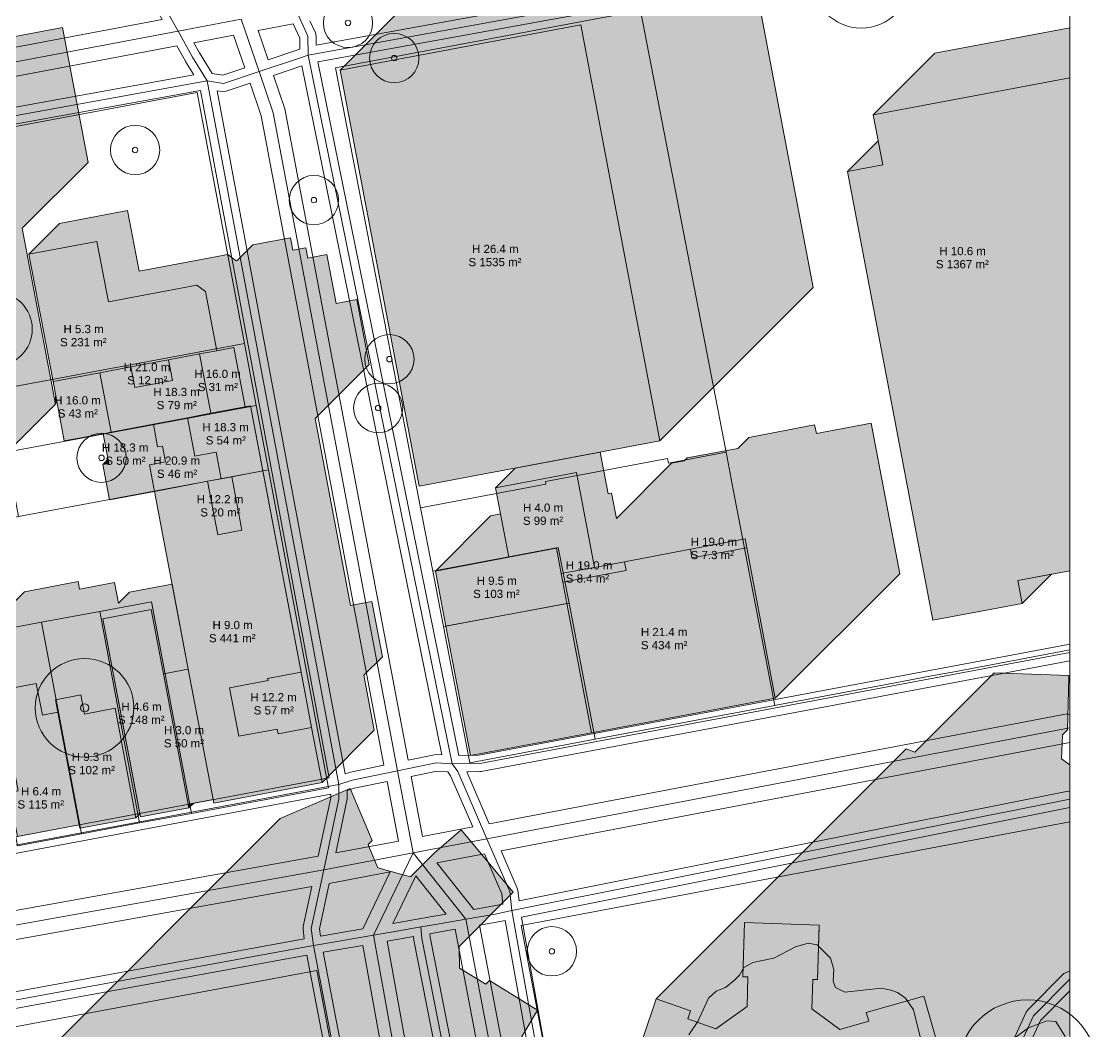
# Model space of a CAD drawing. Header units: metres. Extents: x -8 to 1190, y -11 to 1223.
# Drawn here: x 1057 to 1187.9, y 972.3 to 1095.2 of the extents above; entities that cross this region are included whole.
import ezdxf

# ---------------------------------------------------------------- set-up
doc = ezdxf.new("R2010")
doc.units = ezdxf.units.M
doc.header["$MEASUREMENT"] = 0
for name, color, linetype, lineweight, true_color in [('TPX_BUILDING_AREAS_TEXT', 7, 'CONTINUOUS', 0, 0x000000), ('TPX_BUILDING_HEIGHTS_TEXT', 7, 'CONTINUOUS', 0, 0x000000), ('TPX_BUILDINGS', 7, 'CONTINUOUS', 0, 0x000000), ('TPX_BUILDINGS_HATCH', 7, 'CONTINUOUS', 0, 0xf0f0f0), ('TPX_BUILDINGS_SHADOWS_HATCH', 7, 'CONTINUOUS', 0, 0x000000), ('TPX_BUILDINGS_SHADOWS_OUTLINES', 7, 'CONTINUOUS', 0, 0x000000), ('TPX_CADASTRES', 7, 'CONTINUOUS', 0, 0x646464), ('TPX_CONTOUR_LINES_5M', 7, 'CONTINUOUS', 0, 0x969696), ('TPX_FRAME_PROJECT', 7, 'CONTINUOUS', 0, 0x000000), ('TPX_ROADS_AXES', 7, 'CONTINUOUS', 0, 0x323232), ('TPX_ROADS_CONTOURS', 7, 'CONTINUOUS', 0, 0x646464), ('TPX_VEGETATION_GREEN_SPACES', 7, 'CONTINUOUS', 0, 0x58ba48), ('TPX_VEGETATION_GREEN_SPACES_HATCH', 7, 'CONTINUOUS', 0, 0x58ba48), ('TPX_VEGETATION_TREES_INDIVIDUAL', 7, 'CONTINUOUS', 0, 0x136734)]:
    doc.layers.add(name, color=color, linetype=linetype, lineweight=lineweight, true_color=true_color)
doc.styles.add('TPX_TEXTE', font='arial.ttf')

# ---------------------------------------------------------------- blocks, each defined once
blk = doc.blocks.new('TREETR003_CR030')
at = {"layer": 'TPX_VEGETATION_TREES_INDIVIDUAL'}
for radius in [3, 0.333]:
    blk.add_circle((0, 0, 0.04), radius, dxfattribs=at)
blk = doc.blocks.new('TREETR004_CR045')
at = {"layer": 'TPX_VEGETATION_TREES_INDIVIDUAL'}
for radius in [4.5, 0.375]:
    blk.add_circle((0, 0, 0.04), radius, dxfattribs=at)
blk = doc.blocks.new('TREETR005_CR060')
at = {"layer": 'TPX_VEGETATION_TREES_INDIVIDUAL'}
for radius in [6, 0.5]:
    blk.add_circle((0, 0, 0.04), radius, dxfattribs=at)
blk = doc.blocks.new('TREETR008_CR085')
at = {"layer": 'TPX_VEGETATION_TREES_INDIVIDUAL'}
for radius in [8.51, 0.75]:
    blk.add_circle((0, 0, 0.04), radius, dxfattribs=at)

msp = doc.modelspace()

# ---------------------------------------------------------------- hatches: boundary and pattern name
at = {"layer": 'TPX_BUILDINGS_HATCH'}
for points in [[(1125.05, 1094.84), (1095.78, 1089.33), (1105.38, 1038.67), (1134.66, 1044.18), (1131.14, 1062.72), (1125.05, 1094.84)], [(1161.82, 1077.77), (1157.53, 1076.97), (1167.89, 1022.35), (1178.77, 1024.4), (1178.25, 1027.18), (1184.57, 1028.37), (1184.57, 1088.39), (1160.66, 1083.88), (1161.82, 1077.77)], [(1066.16, 1068.46), (1057.87, 1066.9), (1060.82, 1051.4), (1066.53, 1052.47), (1070.29, 1053.19), (1074.88, 1054.05), (1078.63, 1054.76), (1080.74, 1055.16), (1079.37, 1062.35), (1078.33, 1063.14), (1067.56, 1061.1), (1066.16, 1068.46)], [(1070.29, 1053.19), (1066.53, 1052.47), (1067.9, 1045.25), (1073.03, 1046.21), (1077.19, 1047), (1080.01, 1047.54), (1078.63, 1054.76), (1074.88, 1054.05), (1075.35, 1051.53), (1070.78, 1050.67), (1070.29, 1053.19)], [(1080.74, 1055.16), (1078.63, 1054.76), (1080.01, 1047.54), (1084.19, 1048.33), (1082.81, 1055.55), (1080.74, 1055.16)], [(1074.88, 1054.05), (1070.29, 1053.19), (1070.78, 1050.67), (1075.35, 1051.53), (1074.88, 1054.05)], [(1066.53, 1052.47), (1060.82, 1051.4), (1062.19, 1044.18), (1066.92, 1045.06), (1067.9, 1045.25), (1066.53, 1052.47)], [(1080.01, 1047.54), (1077.19, 1047), (1078.07, 1042.32), (1080.67, 1042.82), (1081.29, 1039.58), (1082.56, 1039.82), (1086.35, 1040.53), (1084.84, 1048.45), (1084.19, 1048.33), (1080.01, 1047.54)], [(1074.52, 1041.65), (1072.55, 1041.28), (1073.17, 1038.04), (1079.63, 1039.27), (1081.29, 1039.58), (1080.67, 1042.82), (1078.07, 1042.32), (1077.19, 1047), (1073.03, 1046.21), (1073.55, 1043.45), (1074.16, 1043.56), (1074.52, 1041.65)], [(1067.61, 1041.44), (1066.88, 1041.3), (1067.69, 1037.02), (1073.17, 1038.04), (1072.55, 1041.28), (1074.52, 1041.65), (1074.16, 1043.56), (1073.55, 1043.45), (1073.03, 1046.21), (1067.9, 1045.25), (1066.92, 1045.06), (1067.61, 1041.44)], [(1079.63, 1039.27), (1073.17, 1038.04), (1077.28, 1016.4), (1080.31, 1000.52), (1080.39, 1000.1), (1093.56, 1002.59), (1092.29, 1009.29), (1088.23, 1008.52), (1088.11, 1009.11), (1083.44, 1008.22), (1082.31, 1014.14), (1086.99, 1015.02), (1086.94, 1015.25), (1091.01, 1016.02), (1086.35, 1040.53), (1082.56, 1039.82), (1083.8, 1033.3), (1080.87, 1032.75), (1079.63, 1039.27)], [(1124.52, 1040.34), (1114.69, 1038.48), (1115.5, 1034.25), (1116.3, 1030.02), (1122.08, 1031.11), (1122.67, 1028.03), (1126.71, 1028.79), (1124.52, 1040.34)], [(1081.29, 1039.58), (1079.63, 1039.27), (1080.87, 1032.75), (1083.8, 1033.3), (1082.56, 1039.82), (1081.29, 1039.58)], [(1145.06, 1032.25), (1138.39, 1030.99), (1138.59, 1029.93), (1145.26, 1031.18), (1145.06, 1032.25)], [(1116.3, 1030.02), (1107.35, 1028.34), (1108.63, 1021.61), (1123.36, 1024.38), (1122.87, 1026.97), (1122.67, 1028.03), (1122.08, 1031.11), (1116.3, 1030.02)], [(1130.59, 1028.42), (1122.87, 1026.97), (1123.36, 1024.38), (1126.34, 1008.65), (1148.73, 1012.87), (1145.26, 1031.18), (1138.59, 1029.93), (1138.39, 1030.99), (1130.39, 1029.48), (1130.59, 1028.42)], [(1126.71, 1028.79), (1122.67, 1028.03), (1122.87, 1026.97), (1130.59, 1028.42), (1130.39, 1029.48), (1126.71, 1028.79)], [(1072.78, 1023.65), (1066.87, 1022.53), (1071.45, 998.42), (1077.36, 999.53), (1077.28, 999.95), (1074.27, 1015.83), (1072.78, 1023.65)], [(1077.28, 1016.4), (1074.27, 1015.83), (1077.28, 999.95), (1080.31, 1000.52), (1077.28, 1016.4)], [(1086.99, 1015.02), (1082.31, 1014.14), (1083.44, 1008.22), (1088.11, 1009.11), (1088.23, 1008.52), (1092.29, 1009.29), (1091.01, 1016.02), (1086.94, 1015.25), (1086.99, 1015.02)], [(1058.78, 1014.66), (1054.27, 1013.8), (1056.59, 1001.59), (1055.48, 1001.37), (1056.22, 997.48), (1056.5, 996.02), (1064, 997.43), (1061.39, 1011.16), (1059.52, 1010.81), (1058.78, 1014.66)], [(1064.2, 1013.25), (1061.1, 1012.66), (1061.39, 1011.16), (1064, 997.43), (1064.07, 997.02), (1070.9, 998.31), (1068.37, 1011.64), (1064.64, 1010.93), (1064.2, 1013.25)], [(1134.24, 976.28), (1131, 966.61), (1135.17, 965.13), (1135.53, 966.19), (1138.95, 964.99), (1140.11, 960.38), (1138.23, 957.87), (1137.69, 958.29), (1133.47, 952.64), (1140.67, 947.09), (1144.88, 952.73), (1144.63, 952.92), (1146.51, 955.44), (1151.24, 955.33), (1153.18, 952.54), (1152.1, 951.78), (1156.18, 945.89), (1164.39, 951.72), (1160.31, 957.61), (1159.7, 957.18), (1157.77, 959.97), (1158.89, 964.48), (1162.41, 965.5), (1162.62, 964.77), (1169.6, 966.78), (1166.8, 976.6), (1159.81, 974.59), (1160.12, 973.53), (1156.6, 972.52), (1153.18, 975.05), (1153.28, 978.63), (1153.87, 978.61), (1154.05, 985.03), (1154.06, 985.23), (1144.97, 985.56), (1144.78, 978.94), (1145.39, 978.93), (1145.29, 975.33), (1141.51, 972.61), (1138.08, 973.83), (1138.41, 974.81), (1134.24, 976.28)]]:
    msp.add_hatch(color=256, dxfattribs=at).paths.add_polyline_path(points)
at = {"layer": 'TPX_BUILDINGS_SHADOWS_HATCH'}
h = msp.add_hatch(color=256, dxfattribs=at)
h.paths.add_polyline_path([(623.67, 1037.01), (616.95, 1030.29), (655.74, 1059.6), (657.99, 1061.29), (674.58, 1038.75), (674.84, 1037.36), (676.64, 1027.67), (640.59, 1021.06), (619.5, 999.97), (639.07, 1003.63), (648.18, 990.73), (653.39, 963.1), (656.94, 963.76), (660.45, 945.19), (675.69, 948.03), (677.41, 938.91), (661.32, 935.9), (663.79, 922.76), (724.74, 983.72), (723.79, 988.76), (727.16, 992.12), (724.14, 1008.12), (726.2, 1020.25), (745.42, 1023.85), (746.78, 1016.64), (750.71, 1017.37), (751.81, 1011.56), (757.12, 1012.56), (767.64, 956.87), (770.24, 943.11), (774.48, 947.35), (771.89, 961.11), (765.8, 993.32), (783.15, 1010.67), (780.27, 1025.09), (856.01, 1040.13), (914.82, 1051.8), (919.34, 1029.13), (929.49, 978.31), (946.46, 995.28), (936.31, 1046.1), (943.17, 1052.95), (939.51, 1052.26), (938.08, 1059.8), (950.01, 1062.05), (960.88, 1064.1), (966.95, 1065.25), (974.69, 1066.71), (974.81, 1066.07), (979.58, 1066.98), (979.46, 1067.62), (981.2, 1067.94), (992.62, 1070.1), (994.37, 1070.43), (994.49, 1069.79), (999.26, 1070.69), (999.14, 1071.33), (1002.34, 1071.93), (1008.56, 1073.11), (1014.56, 1074.24), (1020.56, 1075.38), (1026.63, 1076.52), (1032.63, 1077.66), (1038.62, 1078.79), (1044.84, 1079.97), (1048.04, 1080.57), (1051.16, 1064.16), (1041.93, 1062.42), (1047.2, 1034.72), (1061.13, 1048.65), (1057.06, 1070.06), (1065.09, 1078.09), (1061.97, 1094.5), (1058.77, 1093.9), (1052.55, 1092.72), (1046.56, 1091.59), (1040.56, 1090.45), (1034.49, 1089.31), (1028.49, 1088.17), (1022.49, 1087.04), (1016.27, 1085.86), (1013.07, 1085.26), (1011.06, 1083.24), (1008.16, 1082.7), (1007.68, 1085.16), (996.26, 1083.01), (993.93, 1080.67), (992.19, 1080.34), (991.37, 1079.53), (987.54, 1078.8), (981.39, 1072.65), (981.26, 1073.28), (974.26, 1071.96), (974.16, 1072.46), (968.1, 1071.31), (963.15, 1066.36), (955.44, 1064.91), (955.39, 1065.18), (963.89, 1073.68), (962.17, 1082.29), (956.29, 1081.19), (953.66, 1095.22), (929.3, 1090.38), (918.69, 1146.86), (853.68, 1134.72), (852.9, 1133.95), (821.49, 1128.08), (820.15, 1126.73), (811.24, 1125.07), (810.71, 1127.93), (805.52, 1126.96), (803.03, 1126.5), (774.74, 1121.25), (769.86, 1116.37), (769.13, 1120.2), (757.31, 1118.01), (755.73, 1126.42), (726.08, 1120.82), (725.9, 1121.73), (722.33, 1121.06), (724.1, 1111.74), (718.5, 1110.68), (712.75, 1109.6), (705.28, 1108.2), (695.59, 1106.37), (680.22, 1091), (741.44, 1102.55), (752.94, 1041.95), (746.74, 1040.78), (736.74, 1030.78), (735.73, 1036.07), (717.92, 1032.72), (717.44, 1035.26), (717.1, 1035.2), (691.72, 1030.41), (685.08, 1065.35), (684.84, 1065.31), (674.39, 1054.85), (664.7, 1068.01), (662.46, 1066.32), (623.67, 1037.01)])
h.paths.add_polyline_path([(659.31, 964.85), (672.09, 967.23), (674.77, 952.95), (662, 950.57), (659.31, 964.85)], flags=16)
h.paths.add_polyline_path([(694.88, 1013.8), (717.77, 1018.11), (723.41, 988.45), (723.42, 988.38), (711.34, 986.11), (696.31, 1006.22), (694.88, 1013.8)], flags=16)
h.paths.add_polyline_path([(759.54, 1106.05), (791.6, 1112.03), (808.62, 1115.21), (840.03, 1121.08), (905.04, 1133.21), (916.41, 1072.75), (882.26, 1066.38), (872.98, 1057.1), (818.83, 1046.35), (826.98, 1054.49), (826.7, 1056.01), (787.51, 1048.69), (783.55, 1047.95), (770.91, 1045.59), (769.41, 1053.57), (768.07, 1060.68), (766.7, 1067.95), (765.22, 1075.82), (762.41, 1090.78), (759.54, 1106.05)], flags=16)
for points in [[(1114.45, 1107.99), (1095.78, 1089.33), (1125.05, 1094.84), (1131.14, 1062.72), (1134.66, 1044.18), (1153.32, 1062.85), (1149.8, 1081.39), (1143.71, 1113.51), (1114.45, 1107.99)], [(1168.15, 1091.38), (1160.66, 1083.88), (1184.57, 1088.39), (1184.57, 1094.47), (1168.15, 1091.38)], [(1161.26, 1080.7), (1157.53, 1076.97), (1161.82, 1077.77), (1161.26, 1080.7)], [(1061.62, 1070.64), (1057.87, 1066.9), (1066.16, 1068.46), (1067.56, 1061.1), (1078.33, 1063.14), (1079.37, 1062.35), (1080.74, 1055.16), (1082.81, 1055.55), (1084.19, 1048.33), (1084.84, 1048.45), (1091.01, 1016.02), (1092.29, 1009.29), (1093.56, 1002.59), (1099.92, 1008.95), (1098.65, 1015.65), (1100.92, 1017.91), (1099.64, 1024.64), (1097.04, 1024.15), (1092.71, 1046.89), (1099.29, 1053.47), (1097.78, 1061.39), (1097.13, 1061.27), (1095.26, 1060.92), (1094.13, 1066.87), (1092.05, 1066.47), (1091.82, 1066.43), (1091.57, 1067.7), (1090.01, 1067.41), (1089.73, 1068.9), (1085.14, 1068.04), (1083.23, 1066.13), (1083.1, 1066.1), (1082.08, 1066.89), (1071.3, 1064.85), (1069.9, 1072.21), (1061.62, 1070.64)], [(1117.08, 1040.87), (1114.69, 1038.48), (1124.52, 1040.34), (1126.71, 1028.79), (1130.39, 1029.48), (1138.39, 1030.99), (1145.06, 1032.25), (1145.26, 1031.18), (1148.73, 1012.87), (1163.87, 1028), (1160.4, 1046.32), (1153.73, 1045.07), (1153.52, 1046.12), (1145.52, 1044.61), (1144.18, 1043.27), (1138, 1042.1), (1137.65, 1041.75), (1136.1, 1041.46), (1129.39, 1034.75), (1128.8, 1037.83), (1128.37, 1037.75), (1127.41, 1042.82), (1117.08, 1040.87)], [(1067.52, 1041.94), (1066.88, 1041.3), (1067.61, 1041.44), (1067.52, 1041.94)], [(1114.07, 1035.06), (1107.35, 1028.34), (1116.3, 1030.02), (1115.5, 1034.25), (1115.3, 1035.29), (1114.07, 1035.06)], [(1020.72, 1029.72), (1020.66, 1029.71), (1024.1, 1011.64), (1030.13, 1012.79), (1030.43, 1011.22), (1037.77, 1012.6), (1037.97, 1011.57), (1038.41, 1009.24), (1042.66, 1010.05), (1042.49, 1010.97), (1049.01, 1012.2), (1049.18, 1011.28), (1053.45, 1012.09), (1054.45, 1006.82), (1055.35, 1002.03), (1055.48, 1001.37), (1056.59, 1001.59), (1054.27, 1013.8), (1058.78, 1014.66), (1059.52, 1010.81), (1061.39, 1011.16), (1061.1, 1012.66), (1064.2, 1013.25), (1064.64, 1010.93), (1068.37, 1011.64), (1070.9, 998.31), (1071.38, 998.79), (1066.87, 1022.53), (1072.78, 1023.65), (1074.27, 1015.83), (1077.28, 1016.4), (1075.31, 1026.76), (1070.12, 1025.78), (1068.77, 1024.43), (1068.29, 1026.94), (1064.03, 1026.13), (1063.86, 1027.05), (1057.34, 1025.82), (1056.17, 1024.65), (1053.26, 1024.09), (1053.05, 1023.88), (1052.6, 1026.2), (1048.57, 1025.45), (1045.26, 1024.82), (1044.67, 1024.23), (1043.16, 1023.94), (1039.76, 1020.55), (1026.26, 1017.99), (1023.91, 1030.32), (1020.72, 1029.72)], [(1182.33, 1027.95), (1178.25, 1027.18), (1178.77, 1024.4), (1182.33, 1027.95)], [(1164.64, 1006.69), (1134.24, 976.28), (1138.41, 974.81), (1138.08, 973.83), (1141.51, 972.61), (1145.29, 975.33), (1145.39, 978.93), (1144.78, 978.94), (1144.97, 985.56), (1154.06, 985.23), (1153.87, 978.61), (1153.28, 978.63), (1153.18, 975.05), (1156.6, 972.52), (1160.12, 973.53), (1159.81, 974.59), (1166.8, 976.6), (1169.6, 966.78), (1162.62, 964.77), (1162.41, 965.5), (1158.89, 964.48), (1157.77, 959.97), (1159.7, 957.18), (1160.31, 957.61), (1164.39, 951.72), (1184.57, 971.89), (1184.57, 1004.73), (1183.58, 1005.46), (1183.67, 1008.41), (1184.28, 1009.02), (1184.46, 1015.44), (1184.46, 1015.63), (1175.37, 1015.96), (1165.72, 1006.31), (1164.64, 1006.69)], [(1088.47, 998.21), (1057.79, 967.52), (1066.31, 971.17), (1068.96, 964.86), (1068.36, 964.62), (1068.66, 963.91), (1069.67, 961.51), (1074.2, 960.27), (1077.03, 962.69), (1076.51, 963.32), (1079.79, 966.14), (1086.15, 958.55), (1082.88, 955.73), (1082.35, 956.34), (1079.53, 953.9), (1079.62, 949.3), (1082.95, 947.26), (1083.26, 947.79), (1089.09, 944.21), (1084.51, 936.46), (1115.2, 967.15), (1119.78, 974.9), (1113.95, 978.48), (1113.5, 978.03), (1110.31, 979.99), (1110.26, 982.65), (1116.84, 989.24), (1110.48, 996.83), (1107.2, 994.01), (1104.31, 991.11), (1100.36, 992.2), (1099.35, 994.6), (1099.16, 995.06), (1099.65, 995.55), (1097, 1001.85), (1088.47, 998.21)], [(1077.9, 1000.06), (1077.28, 999.95), (1077.36, 999.53), (1077.9, 1000.06)]]:
    msp.add_hatch(color=256, dxfattribs=at).paths.add_polyline_path(points)
at = {"layer": 'TPX_VEGETATION_GREEN_SPACES_HATCH'}
msp.add_hatch(color=256, dxfattribs=at).paths.add_polyline_path([(1123.36, 1024.38), (1108.63, 1021.61), (1111.61, 1005.87), (1126.34, 1008.65), (1123.36, 1024.38)])

# ---------------------------------------------------------------- linework, layer by layer
at = {"layer": 'TPX_BUILDINGS', "elevation": 0.04}
for points in [[(1125.05, 1094.84), (1095.78, 1089.33), (1105.38, 1038.67), (1134.66, 1044.18), (1131.14, 1062.72)], [(1161.82, 1077.77), (1157.53, 1076.97), (1167.89, 1022.35), (1178.77, 1024.4), (1178.25, 1027.18), (1184.57, 1028.37), (1184.57, 1088.39), (1160.66, 1083.88)], [(1066.16, 1068.46), (1057.87, 1066.9), (1060.82, 1051.4), (1066.53, 1052.47), (1070.29, 1053.19), (1074.88, 1054.05), (1078.63, 1054.76), (1080.74, 1055.16), (1079.37, 1062.35), (1078.33, 1063.14), (1067.56, 1061.1)], [(1070.29, 1053.19), (1066.53, 1052.47), (1067.9, 1045.25), (1073.03, 1046.21), (1077.19, 1047), (1080.01, 1047.54), (1078.63, 1054.76), (1074.88, 1054.05), (1075.35, 1051.53), (1070.78, 1050.67)], [(1080.74, 1055.16), (1078.63, 1054.76), (1080.01, 1047.54), (1084.19, 1048.33), (1082.81, 1055.55)], [(1074.88, 1054.05), (1070.29, 1053.19), (1070.78, 1050.67), (1075.35, 1051.53)], [(1066.53, 1052.47), (1060.82, 1051.4), (1062.19, 1044.18), (1066.92, 1045.06), (1067.9, 1045.25)], [(1080.01, 1047.54), (1077.19, 1047), (1078.07, 1042.32), (1080.67, 1042.82), (1081.29, 1039.58), (1082.56, 1039.82), (1086.35, 1040.53), (1084.84, 1048.45), (1084.19, 1048.33)], [(1074.52, 1041.65), (1072.55, 1041.28), (1073.17, 1038.04), (1079.63, 1039.27), (1081.29, 1039.58), (1080.67, 1042.82), (1078.07, 1042.32), (1077.19, 1047), (1073.03, 1046.21), (1073.55, 1043.45), (1074.16, 1043.56)], [(1067.61, 1041.44), (1066.88, 1041.3), (1067.69, 1037.02), (1073.17, 1038.04), (1072.55, 1041.28), (1074.52, 1041.65), (1074.16, 1043.56), (1073.55, 1043.45), (1073.03, 1046.21), (1067.9, 1045.25), (1066.92, 1045.06)], [(1079.63, 1039.27), (1073.17, 1038.04), (1077.28, 1016.4), (1080.31, 1000.52), (1080.39, 1000.1), (1093.56, 1002.59), (1092.29, 1009.29), (1088.23, 1008.52), (1088.11, 1009.11), (1083.44, 1008.22), (1082.31, 1014.14), (1086.99, 1015.02), (1086.94, 1015.25), (1091.01, 1016.02), (1086.35, 1040.53), (1082.56, 1039.82), (1083.8, 1033.3), (1080.87, 1032.75)], [(1124.52, 1040.34), (1114.69, 1038.48), (1115.5, 1034.25), (1116.3, 1030.02), (1122.08, 1031.11), (1122.67, 1028.03), (1126.71, 1028.79)], [(1081.29, 1039.58), (1079.63, 1039.27), (1080.87, 1032.75), (1083.8, 1033.3), (1082.56, 1039.82)], [(1145.06, 1032.25), (1138.39, 1030.99), (1138.59, 1029.93), (1145.26, 1031.18)], [(1116.3, 1030.02), (1107.35, 1028.34), (1108.63, 1021.61), (1123.36, 1024.38), (1122.87, 1026.97), (1122.67, 1028.03), (1122.08, 1031.11)], [(1130.59, 1028.42), (1122.87, 1026.97), (1123.36, 1024.38), (1126.34, 1008.65), (1148.73, 1012.87), (1145.26, 1031.18), (1138.59, 1029.93), (1138.39, 1030.99), (1130.39, 1029.48)], [(1126.71, 1028.79), (1122.67, 1028.03), (1122.87, 1026.97), (1130.59, 1028.42), (1130.39, 1029.48)], [(1072.78, 1023.65), (1066.87, 1022.53), (1071.45, 998.42), (1077.36, 999.53), (1077.28, 999.95), (1074.27, 1015.83)], [(1077.28, 1016.4), (1074.27, 1015.83), (1077.28, 999.95), (1080.31, 1000.52)], [(1086.99, 1015.02), (1082.31, 1014.14), (1083.44, 1008.22), (1088.11, 1009.11), (1088.23, 1008.52), (1092.29, 1009.29), (1091.01, 1016.02), (1086.94, 1015.25)], [(1058.78, 1014.66), (1054.27, 1013.8), (1056.59, 1001.59), (1055.48, 1001.37), (1056.22, 997.48), (1056.5, 996.02), (1064, 997.43), (1061.39, 1011.16), (1059.52, 1010.81)], [(1064.2, 1013.25), (1061.1, 1012.66), (1061.39, 1011.16), (1064, 997.43), (1064.07, 997.02), (1070.9, 998.31), (1068.37, 1011.64), (1064.64, 1010.93)]]:
    msp.add_lwpolyline(points, close=True, dxfattribs=at)
msp.add_lwpolyline([(1169.6, 966.78), (1166.8, 976.6), (1159.81, 974.59), (1160.12, 973.53), (1156.6, 972.52), (1153.18, 975.05), (1153.28, 978.63), (1153.87, 978.61), (1154.05, 985.03), (1154.06, 985.23), (1144.97, 985.56), (1144.78, 978.94), (1145.39, 978.93), (1145.29, 975.33), (1141.51, 972.61), (1138.08, 973.83), (1138.41, 974.81), (1134.24, 976.28), (1131, 966.61)], dxfattribs=at)
at = {"layer": 'TPX_BUILDINGS_SHADOWS_OUTLINES', "elevation": 0.04}
for points in [[(1114.45, 1107.99), (1095.78, 1089.33), (1125.05, 1094.84), (1131.14, 1062.72), (1134.66, 1044.18), (1153.32, 1062.85), (1149.8, 1081.39), (1143.71, 1113.51)], [(1168.15, 1091.38), (1160.66, 1083.88), (1184.57, 1088.39), (1184.57, 1094.47)], [(1161.26, 1080.7), (1157.53, 1076.97), (1161.82, 1077.77)], [(1061.62, 1070.64), (1057.87, 1066.9), (1066.16, 1068.46), (1067.56, 1061.1), (1078.33, 1063.14), (1079.37, 1062.35), (1080.74, 1055.16), (1082.81, 1055.55), (1084.19, 1048.33), (1084.84, 1048.45), (1091.01, 1016.02), (1092.29, 1009.29), (1093.56, 1002.59), (1099.92, 1008.95), (1098.65, 1015.65), (1100.92, 1017.91), (1099.64, 1024.64), (1097.04, 1024.15), (1092.71, 1046.89), (1099.29, 1053.47), (1097.78, 1061.39), (1097.13, 1061.27), (1095.26, 1060.92), (1094.13, 1066.87), (1092.05, 1066.47), (1091.82, 1066.43), (1091.57, 1067.7), (1090.01, 1067.41), (1089.73, 1068.9), (1085.14, 1068.04), (1083.23, 1066.13), (1083.1, 1066.1), (1082.08, 1066.89), (1071.3, 1064.85), (1069.9, 1072.21)], [(1117.08, 1040.87), (1114.69, 1038.48), (1124.52, 1040.34), (1126.71, 1028.79), (1130.39, 1029.48), (1138.39, 1030.99), (1145.06, 1032.25), (1145.26, 1031.18), (1148.73, 1012.87), (1163.87, 1028), (1160.4, 1046.32), (1153.73, 1045.07), (1153.52, 1046.12), (1145.52, 1044.61), (1144.18, 1043.27), (1138, 1042.1), (1137.65, 1041.75), (1136.1, 1041.46), (1129.39, 1034.75), (1128.8, 1037.83), (1128.37, 1037.75), (1127.41, 1042.82)], [(1067.52, 1041.94), (1066.88, 1041.3), (1067.61, 1041.44)], [(1114.07, 1035.06), (1107.35, 1028.34), (1116.3, 1030.02), (1115.5, 1034.25), (1115.3, 1035.29)], [(1182.33, 1027.95), (1178.25, 1027.18), (1178.77, 1024.4)], [(1077.9, 1000.06), (1077.28, 999.95), (1077.36, 999.53)]]:
    msp.add_lwpolyline(points, close=True, dxfattribs=at)
for points in [[(1047.2, 1034.72), (1061.13, 1048.65), (1057.06, 1070.06), (1065.09, 1078.09), (1061.97, 1094.5), (1058.77, 1093.9), (1052.55, 1092.72)], [(1054.27, 1013.8), (1058.78, 1014.66), (1059.52, 1010.81), (1061.39, 1011.16), (1061.1, 1012.66), (1064.2, 1013.25), (1064.64, 1010.93), (1068.37, 1011.64), (1070.9, 998.31), (1071.38, 998.79), (1066.87, 1022.53), (1072.78, 1023.65), (1074.27, 1015.83), (1077.28, 1016.4), (1075.31, 1026.76), (1070.12, 1025.78), (1068.77, 1024.43), (1068.29, 1026.94), (1064.03, 1026.13), (1063.86, 1027.05), (1057.34, 1025.82), (1056.17, 1024.65)], [(1184.57, 971.89), (1184.57, 1004.73), (1183.58, 1005.46), (1183.67, 1008.41), (1184.28, 1009.02), (1184.46, 1015.44), (1184.46, 1015.63), (1175.37, 1015.96), (1165.72, 1006.31), (1164.64, 1006.69), (1134.24, 976.28), (1138.41, 974.81), (1138.08, 973.83), (1141.51, 972.61), (1145.29, 975.33), (1145.39, 978.93), (1144.78, 978.94), (1144.97, 985.56), (1154.06, 985.23), (1153.87, 978.61), (1153.28, 978.63), (1153.18, 975.05), (1156.6, 972.52), (1160.12, 973.53), (1159.81, 974.59), (1166.8, 976.6), (1169.6, 966.78)], [(1115.2, 967.15), (1119.78, 974.9), (1113.95, 978.48), (1113.5, 978.03), (1110.31, 979.99), (1110.26, 982.65), (1116.84, 989.24), (1110.48, 996.83), (1107.2, 994.01), (1104.31, 991.11), (1100.36, 992.2), (1099.35, 994.6), (1099.16, 995.06), (1099.65, 995.55), (1097, 1001.85), (1088.47, 998.21), (1057.79, 967.52)]]:
    msp.add_lwpolyline(points, dxfattribs=at)
at = {"layer": 'TPX_CADASTRES', "elevation": 0.02}
for points in [[(1132.71, 1096.65), (1132.33, 1096.58), (1142.73, 1042.79), (1143.6, 1038.26), (1148.68, 1011.99), (1148.82, 1012.01), (1163.34, 1014.74), (1167.75, 1015.57), (1170.73, 1016.13), (1184.57, 1018.73), (1184.57, 1106.38), (1155.84, 1100.99), (1152.78, 1100.42), (1148.52, 1099.62)], [(1132.33, 1096.58), (1095.2, 1089.61), (1105.55, 1036.04), (1120.82, 1038.9), (1120.76, 1039.24), (1135.61, 1042.02), (1135.72, 1041.47), (1142.73, 1042.79)], [(1078.38, 1086.6), (1047.96, 1080.93), (1053.71, 1050.37), (1084.14, 1056.05)], [(1084.14, 1056.05), (1053.71, 1050.37), (1055.14, 1042.83), (1085.56, 1048.49)], [(1085.56, 1048.49), (1055.14, 1042.83), (1056.62, 1034.97), (1087.04, 1040.64)], [(1120.82, 1038.9), (1105.55, 1036.04), (1107.04, 1028.33), (1122.31, 1031.19), (1123.62, 1024.44), (1126.82, 1007.88), (1142.14, 1010.76), (1148.68, 1011.99), (1143.6, 1038.26), (1142.73, 1042.79), (1135.72, 1041.47), (1135.61, 1042.02), (1120.76, 1039.24)], [(1056.62, 1034.97), (1049.19, 1033.59), (1050.58, 1026.23), (1051.63, 1020.65), (1059.42, 1022.1), (1066.5, 1023.42), (1072.81, 1024.59), (1077.66, 998.84), (1094.33, 1001.95), (1087.04, 1040.64)], [(1122.31, 1031.19), (1107.04, 1028.33), (1108.34, 1021.58), (1123.62, 1024.44)], [(1072.81, 1024.59), (1066.5, 1023.42), (1071.35, 997.67), (1077.66, 998.84)], [(1123.62, 1024.44), (1108.34, 1021.58), (1111.54, 1005.01), (1126.82, 1007.88)], [(1066.5, 1023.42), (1059.42, 1022.1), (1064.27, 996.35), (1071.35, 997.67)], [(1059.42, 1022.1), (1051.63, 1020.65), (1056.48, 994.9), (1064.27, 996.35)], [(1184.57, 997.81), (1117.81, 985.21), (1146.07, 835.96), (1184.57, 843.23)], [(1092.93, 979.73), (957, 954.37), (974.64, 862.99), (1005.73, 868.85), (1041.91, 875.68), (1054.26, 814.59), (1121.42, 830.46)]]:
    msp.add_lwpolyline(points, close=True, dxfattribs=at)
at = {"layer": 'TPX_CONTOUR_LINES_5M', "elevation": 0.05}
for points in [[(1166.92, 969.37), (1165.54, 974.94), (1164.59, 976.34), (1163.62, 977.03), (1162.78, 977.33), (1161.66, 977.56), (1157.19, 977.06), (1156.07, 977.64), (1155.78, 978.43), (1155.85, 979.82), (1155.45, 981.22), (1153.83, 982.82), (1152.72, 983.06), (1151.17, 982.61), (1148.54, 981.22), (1146.01, 980.67), (1144.89, 980.06), (1144.39, 979.13), (1143.78, 978.55), (1142.66, 977.63), (1141.54, 977.2), (1140.62, 976.34), (1139.31, 973.51), (1138.19, 971.87)], [(1184.01, 971.66), (1182.89, 973.49), (1181.77, 973.59), (1179.54, 972.73), (1177.3, 971.11)]]:
    msp.add_lwpolyline(points, dxfattribs=at)
at = {"layer": 'TPX_FRAME_PROJECT', "elevation": 0}
msp.add_lwpolyline([(0, 0), (1184.57, 0), (1184.57, 1218.59), (0, 1218.59)], close=True, dxfattribs=at)
at = {"layer": 'TPX_ROADS_AXES', "elevation": 0.03}
for points in [[(891.12, 1218.59), (891.36, 1217.37), (891.17, 1216.21), (891.82, 1212.76), (892.39, 1209.8), (892.77, 1207.88), (905.16, 1145.09), (905.16, 1144.06), (905.78, 1140.28), (906.34, 1136.84), (906.62, 1135.39), (918.01, 1072.21), (918.36, 1070.36), (919.54, 1064.57), (920.2, 1061.32), (920.7, 1058.33), (923.38, 1058.26), (928.51, 1059.7), (933.01, 1060.97), (935.37, 1061.86), (1079.56, 1088.01), (1081.58, 1087.69), (1085.9, 1089.14), (1090.83, 1090.78)], [(1057.53, 1218.59), (1063.3, 1175.43), (1063.52, 1173.9), (1064.08, 1169.99), (1064.62, 1166.29), (1065.23, 1165.05), (1073.45, 1100.33), (1073.22, 1099.11), (1076.03, 1094.07), (1077.79, 1090.89), (1079.56, 1088.01), (1095.61, 1002.37), (1095.62, 1000.62), (1093.76, 991.96), (1092.24, 984.84), (1092.51, 982.75), (1106.88, 907.86)], [(1126.72, 930.7), (1116.68, 987), (1116.41, 989.33), (1113.63, 995.73), (1110.09, 1003.92), (1109.4, 1004.87), (1091.88, 1091.14), (1091.85, 1093.45), (1090.31, 1096.77), (1087.69, 1102.41), (1087.06, 1104.2), (1078.43, 1167.46), (1078.92, 1169.31), (1078.53, 1172.67), (1078.09, 1176.49), (1077.54, 1178.08), (1072.32, 1218.59)], [(1184.57, 1107.99), (1091.88, 1091.14), (1090.83, 1090.78)], [(927.31, 1066.02), (934.58, 1067.35), (938.94, 1068.16), (1076.03, 1094.07), (1083.71, 1095.52)], [(1104.65, 994.03), (1102.75, 1004.02), (1087.62, 1084.12), (1085.9, 1089.14), (1083.71, 1095.52)], [(1184.57, 1018.41), (1112.76, 1004.93), (1109.4, 1004.87), (1107.47, 1004.99), (1102.75, 1004.02), (1097.22, 1002.88), (1095.61, 1002.37), (951.16, 975.23), (949.13, 975.54), (944.56, 974.69), (938.89, 973.63), (937.14, 972.65), (840.86, 954.58), (822.64, 951.22), (797.09, 946.87), (787.87, 945.31), (785.21, 944.83)], [(1104.65, 994.03), (1113.63, 995.73), (1184.57, 1009.24)], [(1184.57, 1000.56), (1116.68, 987), (1114.64, 986.58)], [(1104.65, 994.03), (1093.76, 991.96), (953.19, 966.76), (950.04, 966.43), (946.09, 966.45)], [(1104.65, 994.03), (1099.82, 984.01)], [(1135.17, 826.94), (1140.29, 835.33), (1132.67, 873.47), (1125.26, 911.49), (1111.05, 985.97), (1104.65, 994.03)], [(787.57, 931.85), (790.37, 932.38), (806.15, 935.99), (862.73, 947.16), (883.36, 951.01), (939.56, 960.75), (941.49, 961.11), (947.6, 958.74), (952.91, 956.92), (954.98, 956.71), (1015.55, 968.67), (1092.51, 982.75), (1095.17, 983.2), (1099.82, 984.01), (1103.15, 984.59), (1105.57, 985.01), (1107.13, 985.28), (1111.05, 985.97), (1114.64, 986.58)], [(1133.75, 833.84), (1133.61, 834.84), (1132.53, 845.67), (1120.25, 907.86), (1119.72, 910.34), (1119.11, 912.77), (1118.75, 917.39), (1105.72, 983.62), (1105.57, 985.01)], [(1099.82, 984.01), (1109.88, 928.28), (1114.08, 909.24), (1120.1, 880.67), (1129.56, 832.88), (1135.17, 826.94)], [(1184.57, 978.64), (1180.17, 974.21), (1176.07, 965.29), (1174.49, 953.99)]]:
    msp.add_lwpolyline(points, dxfattribs=at)
at = {"layer": 'TPX_ROADS_CONTOURS', "elevation": 0.03}
for points in [[(1184.39, 1108.97), (1092.86, 1092.34), (1092.85, 1093.46), (1092.76, 1093.87), (1092.08, 1095.32)], [(1127.53, 931.89), (1117.84, 986.21), (1184.57, 999.54), (1184.57, 1001.5), (1184.37, 1001.54), (1117.55, 988.19), (1117.41, 989.44), (1117.33, 989.73), (1115.35, 994.28), (1184.57, 1007.46), (1184.57, 1010.89), (1184.24, 1010.96), (1113.92, 997.57), (1111.18, 1003.9), (1112.77, 1003.93), (1112.94, 1003.95), (1184.57, 1017.4), (1184.57, 1019.36), (1184.38, 1019.4), (1112.66, 1005.93), (1110.21, 1005.89), (1093.06, 1090.34), (1184.57, 1106.97)], [(1177.04, 965), (1181.01, 973.63), (1184.57, 977.22), (1184.57, 979.64), (1184.56, 979.64), (1183.86, 979.35), (1179.46, 974.91), (1179.26, 974.63), (1175.16, 965.71)]]:
    msp.add_lwpolyline(points, dxfattribs=at)
for points in [[(934.58, 1073.47), (1072.28, 1099.09), (1072.35, 1098.63), (1074.1, 1095.48), (938.62, 1069.88), (935.28, 1069.26), (934.71, 1072.8)], [(1085.78, 1094.13), (1090.05, 1094.94), (1090.85, 1093.22), (1090.87, 1091.85), (1090.51, 1091.73), (1087, 1090.56)], [(1077.96, 1092.65), (1082.8, 1093.57), (1084.15, 1089.61), (1081.49, 1088.72), (1080.17, 1088.92), (1078.65, 1091.4)], [(935.85, 1065.81), (939.27, 1066.44), (1075.89, 1092.26), (1076.92, 1090.41), (1076.94, 1090.37), (1077.95, 1088.73), (936.24, 1063.04), (936.13, 1064.1), (936.12, 1064.16)], [(1087.65, 1088.66), (1091.12, 1089.83), (1108.16, 1005.95), (1107.53, 1005.99), (1107.26, 1005.97), (1104.04, 1005.31), (1089.09, 1084.4), (1089.04, 1084.61)], [(1080.81, 1086.8), (1081.42, 1086.7), (1081.89, 1086.74), (1084.8, 1087.71), (1086.16, 1083.74), (1101.1, 1004.7), (1097.02, 1003.86), (1096.92, 1003.83), (1096.38, 1003.66)], [(936.53, 1061.06), (1078.76, 1086.85), (1094.44, 1003.17), (951.97, 976.4)], [(1104.41, 1003.34), (1107.54, 1003.99), (1108.86, 1003.91), (1109.21, 1003.42), (1111.91, 997.19), (1105.79, 996.03)], [(1095.22, 994.02), (1096.59, 1000.41), (1096.62, 1000.63), (1096.61, 1001.64), (1097.47, 1001.91), (1101.47, 1002.73), (1102.85, 995.47)], [(952.55, 974.48), (1094.61, 1001.17), (1094.62, 1000.73), (1093.09, 993.62), (953.82, 968.65), (952.69, 974.1), (952.63, 974.28)], [(1107.54, 992.8), (1113.34, 993.9), (1115.44, 989.06), (1115.58, 987.79), (1114.46, 987.57), (1112.03, 987.15)], [(1093.26, 984.8), (1094.43, 990.3), (1101.87, 991.72), (1098.54, 984.8), (1095, 984.18), (1093.37, 983.91)], [(1102.17, 985.43), (1104.96, 991.22), (1108.66, 986.57), (1106.96, 986.27), (1105.4, 985.99)], [(954.54, 965.22), (1092.3, 989.92), (1091.27, 985.05), (1091.25, 984.72), (1091.4, 983.57), (1015.37, 969.66), (1015.36, 969.65), (955.9, 957.91), (955.81, 959.34), (955.78, 959.48)], [(1112.72, 985.24), (1114.81, 985.6), (1115.87, 985.81), (1125.74, 930.52), (1129.05, 913.32), (1128.18, 913.14), (1126.54, 912.79)], [(1101.48, 983.28), (1104.69, 983.84), (1104.74, 983.42), (1117.76, 917.26), (1118.12, 912.69), (1118.14, 912.53), (1118.5, 911.12), (1116.91, 910.81), (1115.34, 910.51), (1111.36, 928.58)], [(1106.67, 984.19), (1107.3, 984.3), (1109.76, 984.73), (1123.61, 912.16), (1121, 911.61), (1120.46, 911.5), (1120.1, 912.93), (1119.74, 917.47), (1119.73, 917.58), (1106.71, 983.77)], [(1093.68, 981.94), (1095.34, 982.21), (1098.52, 982.77), (1108.41, 928.01), (1108.42, 927.96), (1112.4, 909.93), (1109.88, 909.44), (1107.67, 909.03)], [(1016.72, 967.87), (1091.71, 981.59), (1105.71, 908.66), (1049.91, 898.15), (1043.43, 903.18), (1041.41, 920.48), (1041.11, 921.08), (1021.98, 939.66)]]:
    msp.add_lwpolyline(points, close=True, dxfattribs=at)
at = {"layer": 'TPX_VEGETATION_GREEN_SPACES', "elevation": 0}
msp.add_lwpolyline([(1123.36, 1024.38), (1108.63, 1021.61), (1111.61, 1005.87), (1126.34, 1008.65)], close=True, dxfattribs=at)

# ---------------------------------------------------------------- block references
at = {"layer": 'TPX_VEGETATION_TREES_INDIVIDUAL'}
for name, p in [('TREETR005_CR060', (1159.19, 1100.44, 0.04)), ('TREETR003_CR030', (1096.72, 1095.06, 0.04)), ('TREETR003_CR030', (1102.35, 1090.78, 0.04)), ('TREETR003_CR030', (1070.81, 1079.59, 0.04)), ('TREETR003_CR030', (1092.57, 1073.49, 0.04)), ('TREETR004_CR045', (1053.79, 1057.79, 0.04)), ('TREETR003_CR030', (1101.76, 1054.13, 0.04)), ('TREETR003_CR030', (1100.39, 1048.19, 0.04)), ('TREETR003_CR030', (1066.72, 1042.12, 0.04)), ('TREETR005_CR060', (1064.66, 1011.69, 0.04)), ('TREETR003_CR030', (1121.54, 982.05, 0.04)), ('TREETR008_CR085', (1179.44, 967.63, 0.04))]:
    msp.add_blockref(name, p, dxfattribs=at)

# ---------------------------------------------------------------- texts
at = {"layer": 'TPX_BUILDING_AREAS_TEXT', "style": 'TPX_TEXTE'}
for s, p in [('S 1535 m²', (1111.39, 1065.45, 0.05)), ('S 1367 m²', (1168.28, 1065.19, 0.05)), ('S 231 m²', (1061.67, 1055.7, 0.05)), ('S 12 m²', (1069.85, 1051.06, 0.05)), ('S 31 m²', (1078.44, 1050.24, 0.05)), ('S 79 m²', (1073.44, 1048.04, 0.05)), ('S 43 m²', (1061.39, 1047.02, 0.05)), ('S 54 m²', (1079.41, 1043.75, 0.05)), ('S 50 m²', (1067.19, 1041.27, 0.05)), ('S 46 m²', (1073.47, 1039.68, 0.05)), ('S 20 m²', (1078.74, 1034.98, 0.05)), ('S 99 m²', (1118.01, 1033.96, 0.05)), ('S 7.3 m²', (1138.43, 1029.79, 0.05)), ('S 8.4 m²', (1123.23, 1026.93, 0.05)), ('S 103 m²', (1111.95, 1025.06, 0.05)), ('S 441 m²', (1079.8, 1019.67, 0.05)), ('S 434 m²', (1132.37, 1018.82, 0.05)), ('S 57 m²', (1085.24, 1010.88, 0.05)), ('S 148 m²', (1068.72, 1009.73, 0.05)), ('S 50 m²', (1074.31, 1006.87, 0.05)), ('S 102 m²', (1062.68, 1003.61, 0.05)), ('S 115 m²', (1056.49, 999.43, 0.05))]:
    msp.add_text(s, height=1, dxfattribs=at).set_placement(p)
at = {"layer": 'TPX_BUILDING_HEIGHTS_TEXT', "style": 'TPX_TEXTE'}
for s, p in [('H 26.4 m', (1111.82, 1067.05, 0.05)), ('H 10.6 m', (1168.7, 1066.79, 0.05)), ('H 5.3 m', (1062.09, 1057.3, 0.05)), ('H 21.0 m', (1069.42, 1052.66, 0.05)), ('H 16.0 m', (1078.01, 1051.84, 0.05)), ('H 18.3 m', (1073.02, 1049.64, 0.05)), ('H 16.0 m', (1060.96, 1048.62, 0.05)), ('H 18.3 m', (1078.98, 1045.35, 0.05)), ('H 18.3 m', (1066.76, 1042.87, 0.05)), ('H 20.9 m', (1073.04, 1041.28, 0.05)), ('H 12.2 m', (1078.31, 1036.58, 0.05)), ('H 4.0 m', (1118.01, 1035.56, 0.05)), ('H 19.0 m', (1138.43, 1031.39, 0.05)), ('H 19.0 m', (1123.23, 1028.53, 0.05)), ('H 9.5 m', (1112.38, 1026.66, 0.05)), ('H 9.0 m', (1080.23, 1021.27, 0.05)), ('H 21.4 m', (1132.37, 1020.42, 0.05)), ('H 12.2 m', (1084.82, 1012.48, 0.05)), ('H 4.6 m', (1069.14, 1011.33, 0.05)), ('H 3.0 m', (1074.31, 1008.47, 0.05)), ('H 9.3 m', (1063.1, 1005.21, 0.05)), ('H 6.4 m', (1056.92, 1001.03, 0.05))]:
    msp.add_text(s, height=1, dxfattribs=at).set_placement(p)

doc.saveas('drawing.dxf')
